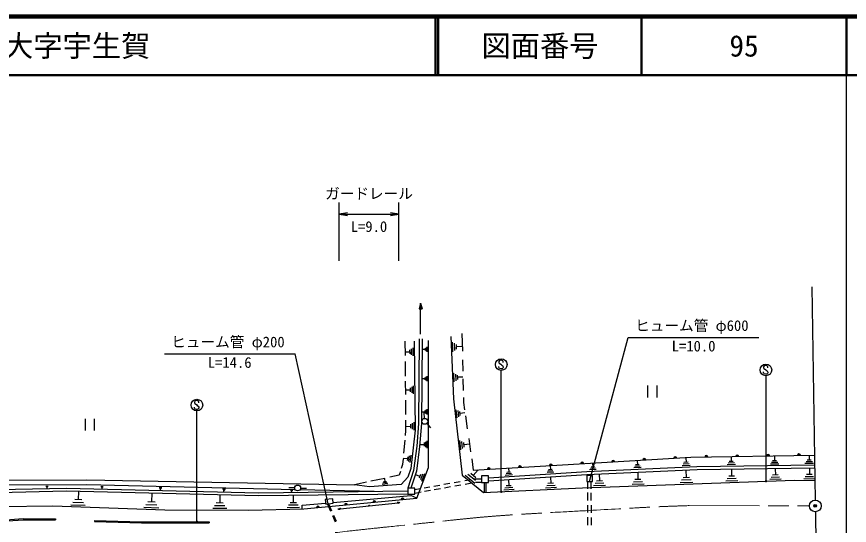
# Model space of a CAD drawing. Units: millimetres, scale not verified. Extents: x 40000 to 680000, y 20000 to 380000.
# Drawn here: x 437178 to 579500, y 292974 to 380000 of the extents above; entities that cross this region are included whole.
import ezdxf
from ezdxf.enums import TextEntityAlignment as Align

# ---------------------------------------------------------------- set-up
doc = ezdxf.new("R2010")
doc.units = ezdxf.units.MM
doc.header["$LTSCALE"] = 1000
doc.header["$PDMODE"] = 32
doc.header["$PDSIZE"] = 500
doc.linetypes.add('CHAIN', pattern=[18.5, 12, -1.5, 3.5, -1.5])
for name, color, linetype, lineweight in [('M-BGD', 7, 'Continuous', 25), ('M-BMK', 2, 'CHAIN', 13), ('M-BMK-SRVR', 3, 'Continuous', 25), ('M-STR-STR3', 7, 'Continuous', 25), ('M-STR-STRC', 7, 'Continuous', 25), ('M-TTL', 2, 'Continuous', 140), ('M-TTL-BAND', 7, 'Continuous', 25), ('M-TTL-LINE', 7, 'Continuous', 50)]:
    doc.layers.add(name, color=color, linetype=linetype, lineweight=lineweight)
doc.layers.add('M-OTRS', color=6, linetype='Continuous')
doc.layers.add('M-TTL-TXT', color=7, linetype='Continuous')
doc.styles.add('ＭＳ ゴシック', font='')
doc.styles.get('ＭＳ ゴシック').set_extended_font_data('MS Gothic')

# ---------------------------------------------------------------- blocks, each defined once
blk = doc.blocks.new('filled_dot')
at = {"color": 0, "linetype": 'Continuous', "lineweight": -2, "const_width": 1.25}
blk.add_lwpolyline([(-0.625, 0, 1), (0.625, 0, 1)], format="xyb", close=True, dxfattribs=at)
blk = doc.blocks.new('open_arrow')
at = {"color": 0, "linetype": 'Continuous', "lineweight": -2}
blk.add_lwpolyline([(7.5, 1.25), (0, 0), (7.5, -1.25)], dxfattribs=at)

msp = doc.modelspace()

# ---------------------------------------------------------------- linework, layer by layer
at = {"layer": 'M-BGD'}
for p, q in [((506211, 330999), (505951, 330033)), ((505996, 330199), (506424, 330199)), ((506002, 330224), (506418, 330224)), ((506009, 330249), (506411, 330249)), ((506016, 330274), (506404, 330274)), ((506022, 330299), (506398, 330299)), ((506029, 330324), (506391, 330324)), ((506036, 330349), (506384, 330349)), ((506043, 330374), (506378, 330374)), ((506049, 330399), (506371, 330399)), ((506056, 330424), (506364, 330424)), ((506063, 330449), (506358, 330449)), ((506070, 330474), (506351, 330474)), ((506076, 330499), (506344, 330499)), ((506083, 330524), (506338, 330524)), ((506090, 330549), (506331, 330549)), ((506097, 330574), (506324, 330574)), ((506103, 330599), (506318, 330599)), ((506110, 330624), (506311, 330624)), ((506117, 330649), (506304, 330649)), ((506123, 330674), (506298, 330674)), ((506130, 330699), (506291, 330699)), ((506137, 330724), (506284, 330724)), ((506144, 330749), (506278, 330749)), ((506150, 330774), (506271, 330774)), ((506157, 330799), (506264, 330799)), ((506164, 330824), (506258, 330824)), ((506171, 330849), (506251, 330849)), ((506184, 330899), (506238, 330899)), ((506203, 325691), (506211, 330999)), ((506211, 330999), (506468, 330033)), ((505951, 330033), (506468, 330033)), ((505955, 330049), (506464, 330049)), ((505962, 330074), (506458, 330074)), ((505969, 330099), (506451, 330099)), ((505975, 330124), (506444, 330124)), ((505982, 330149), (506438, 330149)), ((505989, 330174), (506431, 330174)), ((503553, 324507), (503570, 322005)), ((505105, 324507), (505312, 309244)), ((505985, 324861), (505877, 310407)), ((506485, 324857), (506377, 310384)), ((507553, 302880), (507553, 324580)), ((511365, 325285), (511865, 314632)), ((513295, 325821), (513360, 322758)), ((504616, 323152), (504626, 322162)), ((504876, 323322), (504886, 322002)), ((506476, 323092), (506976, 323092)), ((506976, 323302), (506976, 322882)), ((507146, 323412), (507146, 322782)), ((507306, 323512), (507306, 322682)), ((511736, 322662), (511666, 324312)), ((512056, 322882), (512006, 324122)), ((512376, 323102), (512336, 323922)), ((513346, 323562), (512356, 323512)), ((503566, 322642), (504356, 322652)), ((504346, 322982), (504356, 322322)), ((503577, 320995), (503594, 318473)), ((513391, 321296), (513433, 319332)), ((511976, 317512), (511906, 319022)), ((512276, 317722), (512226, 318852)), ((503599, 317665), (503615, 315344)), ((506436, 318072), (506956, 318072)), ((506956, 318292), (506956, 317852)), ((507136, 318402), (507136, 317752)), ((507306, 318512), (507306, 317642)), ((512566, 317922), (512536, 318682)), ((513456, 318342), (512556, 318302)), ((513460, 318015), (513502, 316051)), ((503606, 316162), (504426, 316172)), ((504416, 316512), (504426, 315832)), ((504696, 316692), (504706, 315672)), ((504966, 316862), (504976, 315502)), ((545072, 314873), (545072, 316873)), ((546572, 316873), (546572, 314873)), ((511865, 314632), (513331, 301584)), ((513528, 314838), (513546, 313988)), ((503621, 314387), (503638, 311965)), ((513546, 313988), (513727, 312748)), ((506396, 312392), (506946, 312392)), ((506896, 311272), (506826, 312272)), ((506946, 312622), (506946, 312162)), ((507126, 312742), (507126, 312052)), ((507306, 312852), (507306, 311942)), ((512486, 311352), (512326, 312752)), ((512746, 311562), (512626, 312612)), ((513006, 311772), (512926, 312472)), ((513806, 312212), (512966, 312122)), ((513876, 311723), (514206, 309465)), ((448927, 309214), (448927, 311214)), ((450427, 311214), (450427, 309214)), ((503644, 310955), (503656, 309192)), ((504496, 310272), (504506, 309572)), ((504776, 310452), (504786, 309402)), ((505046, 310632), (505066, 309232)), ((505877, 310407), (505552, 306541)), ((506377, 310384), (506049, 306488)), ((507266, 310392), (507926, 309642)), ((503656, 309192), (503581, 308351)), ((503656, 309912), (504506, 309922)), ((505312, 309244), (504529, 302698)), ((503510, 307550), (503312, 305339)), ((507306, 307432), (507306, 306202)), ((513096, 305912), (512926, 307482)), ((514446, 307819), (514775, 305567)), ((505552, 306541), (505010, 302349)), ((506049, 306488), (505500, 302241)), ((506076, 306812), (506816, 306812)), ((506816, 307122), (506816, 306502)), ((507066, 307282), (507066, 306352)), ((513396, 306142), (513266, 307322)), ((513686, 306372), (513596, 307162)), ((514586, 306872), (513646, 306772)), ((504016, 304712), (503936, 304092)), ((504286, 304842), (504166, 303912)), ((504546, 304962), (504396, 303722)), ((515232, 302436), (552413, 304621)), ((551546, 304572), (551586, 303752)), ((552413, 304621), (573534, 304987)), ((559306, 304742), (559316, 303912)), ((566706, 304872), (566726, 304032)), ((572616, 304972), (572626, 304122)), ((503139, 303397), (502923, 302689)), ((503222, 304329), (503139, 303397)), ((503236, 304492), (503976, 304402)), ((514955, 304331), (515232, 302436)), ((528346, 303202), (528396, 302502)), ((535626, 303632), (535656, 302952)), ((543596, 303342), (542966, 303312)), ((543246, 304082), (543286, 303332)), ((552296, 303222), (550916, 303162)), ((552116, 303492), (551076, 303452)), ((551926, 303762), (551236, 303732)), ((553453, 303021), (573561, 303306)), ((560016, 303362), (558636, 303342)), ((559846, 303642), (558806, 303622)), ((559666, 303912), (558966, 303902)), ((567436, 303462), (566016, 303442)), ((567256, 303752), (566196, 303732)), ((567076, 304032), (566366, 304022)), ((573356, 303552), (571916, 303532)), ((573176, 303842), (572096, 303822)), ((572986, 304122), (572266, 304112)), ((502777, 302214), (502570, 301534)), ((504529, 302698), (504041, 301210)), ((505010, 302349), (504050, 299321)), ((505500, 302241), (504575, 299321)), ((505550, 297634), (507553, 302880)), ((506556, 301752), (506176, 300772)), ((506876, 301812), (506376, 300502)), ((515646, 301132), (514806, 301822)), ((516056, 302482), (515226, 301482)), ((517800, 301078), (534619, 302191)), ((521756, 301842), (520836, 301782)), ((521586, 302072), (520966, 302032)), ((521226, 302792), (521276, 302052)), ((529006, 302072), (527836, 301992)), ((528846, 302302), (527966, 302242)), ((528686, 302522), (528096, 302482)), ((534619, 302191), (553453, 303021)), ((534646, 301692), (553468, 302522)), ((536246, 302512), (535106, 302462)), ((536096, 302742), (535236, 302702)), ((535946, 302962), (535366, 302932)), ((536736, 301782), (536786, 300572)), ((543926, 302852), (542676, 302802)), ((543766, 303102), (542826, 303062)), ((543326, 302072), (543366, 300822)), ((551566, 302442), (551616, 301152)), ((553468, 302522), (573570, 302806)), ((559346, 302602), (559386, 301382)), ((566816, 302712), (566856, 301582)), ((572686, 302792), (572666, 301662)), ((429072, 300703), (449153, 300743)), ((449153, 300743), (494948, 299930)), ((496968, 300355), (494948, 299930)), ((500103, 301015), (497741, 300518)), ((500366, 300442), (499876, 300402)), ((500076, 301012), (500126, 300422)), ((502570, 301534), (500983, 301200)), ((504041, 301210), (502902, 299978)), ((505316, 301662), (506106, 301362)), ((506226, 301692), (505976, 301032)), ((511962, 300320), (512993, 300505)), ((513331, 301584), (516976, 298571)), ((513765, 300644), (514822, 300834)), ((515506, 300112), (513826, 301502)), ((515576, 300622), (514316, 301662)), ((515435, 300945), (515523, 300960)), ((515523, 300960), (516600, 300960)), ((515577, 300360), (516600, 300360)), ((516600, 301432), (516600, 300332)), ((517800, 301432), (516600, 301432)), ((516600, 300332), (517800, 300332)), ((517083, 300332), (517083, 298576)), ((517383, 300332), (517383, 298591)), ((517800, 300577), (534646, 301692)), ((517800, 300332), (517800, 301432)), ((521916, 301602), (520696, 301522)), ((521226, 300802), (521276, 299742)), ((528406, 301282), (528466, 300152)), ((533886, 299403), (570135, 300690)), ((534606, 301491), (534606, 300496)), ((535606, 301491), (534606, 301491)), ((534606, 300496), (535606, 300496)), ((534788, 299201), (534782, 300496)), ((535388, 299226), (535382, 300496)), ((535606, 300496), (535606, 301491)), ((537286, 300582), (536276, 300552)), ((544166, 300442), (542606, 300382)), ((543886, 300842), (542846, 300802)), ((552726, 300322), (550566, 300242)), ((552446, 300742), (550826, 300692)), ((552156, 301162), (551076, 301132)), ((560436, 300602), (558396, 300522)), ((560166, 301002), (558636, 300942)), ((559896, 301392), (558876, 301362)), ((567826, 300862), (565936, 300792)), ((567576, 301232), (566166, 301182)), ((567326, 301602), (566386, 301562)), ((570135, 300690), (573605, 300637)), ((573596, 300882), (571706, 300912)), ((573366, 301272), (571956, 301292)), ((573136, 301652), (572196, 301662)), ((429093, 299903), (449146, 299943)), ((434009, 299083), (445676, 299358)), ((442176, 299682), (442576, 299682)), ((442226, 299602), (442526, 299602)), ((442276, 299522), (442476, 299522)), ((442376, 299282), (442376, 299522)), ((445676, 299358), (478508, 298559)), ((449146, 299943), (484768, 299126)), ((451556, 299642), (451986, 299642)), ((451616, 299562), (451936, 299562)), ((451666, 299472), (451876, 299472)), ((451766, 299212), (451776, 299472)), ((461526, 299452), (462006, 299442)), ((461586, 299362), (461946, 299352)), ((461636, 299262), (461886, 299252)), ((461756, 298962), (461766, 299262)), ((472336, 299252), (472876, 299242)), ((472406, 299142), (472806, 299132)), ((472466, 299032), (472736, 299022)), ((472596, 298702), (472606, 299032)), ((478508, 298559), (504050, 298892)), ((484706, 299372), (483706, 299372)), ((483986, 299022), (484376, 299022)), ((484036, 298952), (484326, 298942)), ((485627, 299107), (498281, 298817)), ((485706, 299362), (486706, 299342)), ((497462, 299583), (494948, 299930)), ((502902, 299978), (497462, 299583)), ((500636, 300062), (499656, 299992)), ((500506, 300252), (499766, 300202)), ((504050, 299321), (504050, 298321)), ((505250, 299321), (504050, 299321)), ((505250, 298321), (505250, 299321)), ((505250, 299112), (506170, 299277)), ((506814, 299393), (507786, 299568)), ((506896, 298799), (507913, 298981)), ((508466, 299691), (509485, 299874)), ((508552, 299096), (509616, 299288)), ((510188, 300000), (511220, 300186)), ((510308, 299412), (511337, 299598)), ((512050, 299726), (513103, 299915)), ((513840, 300048), (514963, 300250)), ((516976, 298571), (533886, 299403)), ((522196, 299082), (520426, 298992)), ((521956, 299422), (520636, 299362)), ((521716, 299762), (520836, 299722)), ((529446, 299432), (527556, 299342)), ((529196, 299802), (527776, 299732)), ((528936, 300172), (527986, 300122)), ((537826, 299792), (535796, 299722)), ((537556, 300192), (536036, 300142)), ((544436, 300032), (542356, 299952)), ((434044, 298584), (445676, 298858)), ((445676, 298858), (478505, 298059)), ((447756, 298812), (447706, 297362)), ((460276, 298502), (460226, 296982)), ((471896, 298222), (471896, 296802)), ((478505, 298059), (504050, 298392)), ((484086, 298872), (484276, 298862)), ((484176, 298632), (484186, 298872)), ((484426, 298132), (484456, 296842)), ((486234, 295774), (505550, 297634)), ((491206, 297538), (489919, 297387)), ((491299, 296744), (491206, 297538)), ((491282, 296889), (504556, 298089)), ((504050, 298321), (505250, 298321)), ((505550, 297634), (504556, 298089)), ((505250, 298502), (506309, 298693)), ((534794, 297911), (534791, 298582)), ((534797, 297199), (534794, 297911)), ((535397, 297236), (535391, 298555)), ((434392, 296203), (443358, 296298)), ((443358, 296298), (462531, 295631)), ((448876, 296362), (446466, 296442)), ((448596, 296852), (446786, 296912)), ((448306, 297342), (447106, 297382)), ((461156, 296442), (459256, 296512)), ((460856, 296952), (459586, 297002)), ((472786, 296322), (471006, 296332)), ((472486, 296792), (471296, 296802)), ((485266, 296432), (483656, 296402)), ((484986, 296852), (483916, 296832)), ((486001, 296412), (489991, 296773)), ((486001, 295874), (486001, 296412)), ((489919, 297387), (490012, 296593)), ((490012, 296593), (491299, 296744)), ((490291, 296625), (490822, 295390)), ((490498, 296650), (490999, 295485)), ((502360, 296764), (492448, 295722)), ((534807, 295158), (534801, 296447)), ((535407, 295145), (535401, 296424)), ((461456, 295922), (458916, 296012)), ((462531, 295631), (476743, 295583)), ((473076, 295842), (470706, 295852)), ((476743, 295583), (486234, 295774)), ((485546, 296012), (483396, 295962)), ((491133, 294669), (491592, 293603)), ((491330, 294717), (491766, 293705)), ((433613, 293805), (438276, 294135)), ((433628, 293606), (438282, 293935)), ((438276, 294135), (443794, 294097)), ((438282, 293935), (443792, 293897)), ((443794, 294097), (443792, 293897)), ((450466, 293817), (450460, 293617)), ((450460, 293617), (458490, 293386)), ((450466, 293817), (458493, 293586)), ((458490, 293386), (470101, 293386)), ((458493, 293586), (470101, 293586)), ((470101, 293586), (470101, 293386)), ((534817, 293006), (534811, 294367)), ((535417, 292985), (535411, 294332))]:
    msp.add_line(p, q, dxfattribs=at)
for centre in [(506933, 310772), (485204, 299372)]:
    msp.add_circle(centre, 500, dxfattribs=at)
for centre, radius, start, end in [((549757, 304465), 250, 3.36251, 183.36251), ((549757, 304465), 200, 3.36251, 183.36251), ((549757, 304465), 150, 3.36251, 183.36251), ((555053, 304667), 250, 0.99347, 180.99347), ((555053, 304667), 200, 0.99347, 180.99347), ((555053, 304667), 150, 0.99347, 180.99347), ((555053, 304667), 100, 0.99347, 180.99347), ((555053, 304667), 50, 0.99347, 180.99347), ((560333, 304758), 250, 0.99347, 180.99347), ((560333, 304758), 200, 0.99347, 180.99347), ((560333, 304758), 150, 0.99347, 180.99347), ((560333, 304758), 100, 0.99347, 180.99347), ((560333, 304758), 50, 0.99347, 180.99347), ((565613, 304850), 250, 0.99347, 180.99347), ((565613, 304850), 200, 0.99347, 180.99347), ((565613, 304850), 150, 0.99347, 180.99347), ((565613, 304850), 100, 0.99347, 180.99347), ((565613, 304850), 50, 0.99347, 180.99347), ((570894, 304941), 250, 0.99347, 180.99347), ((570894, 304941), 200, 0.99347, 180.99347), ((570894, 304941), 150, 0.99347, 180.99347), ((570894, 304941), 100, 0.99347, 180.99347), ((570894, 304941), 50, 0.99347, 180.99347), ((523199, 302904), 250, 3.36251, 183.36251), ((528511, 303216), 250, 3.36251, 183.36251), ((528511, 303216), 200, 3.36251, 183.36251), ((528511, 303216), 150, 3.36251, 183.36251), ((528511, 303216), 100, 3.36251, 183.36251), ((528511, 303216), 50, 3.36251, 183.36251), ((533822, 303529), 250, 3.36251, 183.36251), ((533822, 303529), 200, 3.36251, 183.36251), ((533822, 303529), 150, 3.36251, 183.36251), ((533822, 303529), 100, 3.36251, 183.36251), ((533822, 303529), 50, 3.36251, 183.36251), ((539134, 303841), 250, 3.36251, 183.36251), ((539134, 303841), 200, 3.36251, 183.36251), ((539134, 303841), 150, 3.36251, 183.36251), ((539134, 303841), 100, 3.36251, 183.36251), ((539134, 303841), 50, 3.36251, 183.36251), ((544445, 304153), 250, 3.36251, 183.36251), ((544445, 304153), 200, 3.36251, 183.36251), ((544445, 304153), 150, 3.36251, 183.36251), ((544445, 304153), 100, 3.36251, 183.36251), ((544445, 304153), 50, 3.36251, 183.36251), ((549757, 304465), 100, 3.36251, 183.36251), ((549757, 304465), 50, 3.36251, 183.36251), ((517888, 302592), 250, 3.36251, 183.36251), ((517888, 302592), 200, 3.36251, 183.36251), ((517888, 302592), 150, 3.36251, 183.36251), ((517888, 302592), 100, 3.36251, 183.36251), ((517888, 302592), 50, 3.36251, 183.36251), ((523199, 302904), 200, 3.36251, 183.36251), ((523199, 302904), 150, 3.36251, 183.36251), ((523199, 302904), 100, 3.36251, 183.36251), ((523199, 302904), 50, 3.36251, 183.36251), ((503136, 297401), 250, 5.50041, 185.50041), ((503136, 297401), 200, 5.50041, 185.50041), ((503136, 297401), 150, 5.50041, 185.50041), ((503136, 297401), 100, 5.50041, 185.50041), ((488649, 296006), 250, 5.50041, 185.50041), ((488649, 296006), 200, 5.50041, 185.50041), ((488649, 296006), 150, 5.50041, 185.50041), ((488649, 296006), 100, 5.50041, 185.50041), ((488649, 296006), 50, 5.50041, 185.50041), ((493478, 296471), 250, 5.50041, 185.50041), ((493478, 296471), 200, 5.50041, 185.50041), ((493478, 296471), 150, 5.50041, 185.50041), ((493478, 296471), 100, 5.50041, 185.50041), ((493478, 296471), 50, 5.50041, 185.50041), ((497404, 296243), 150, 5.9982, 185.9982), ((498307, 296936), 250, 5.50041, 185.50041), ((498307, 296936), 200, 5.50041, 185.50041), ((498307, 296936), 150, 5.50041, 185.50041), ((498307, 296936), 100, 5.50041, 185.50041), ((498307, 296936), 50, 5.50041, 185.50041), ((502360, 296764), 150, 5.9982, 185.9982), ((502308, 297261), 500, 275.9982, 320.9982), ((503136, 297401), 50, 5.50041, 185.50041), ((492396, 296219), 500, 230.9982, 275.9982), ((492448, 295722), 150, 5.9982, 185.9982)]:
    msp.add_arc(centre, radius, start, end, dxfattribs=at)
at = {"layer": 'M-BMK'}
msp.add_line((552139, 296349), (572677, 296301), dxfattribs=at)
msp.add_open_spline([(491608, 291734), (493834, 291983), (496060, 292232), (498287, 292470), (501723, 292836), (505162, 293174), (508598, 293542), (511047, 293804), (513496, 294080), (515948, 294307), (520821, 294758), (525711, 295012), (530598, 295277), (533985, 295461), (537370, 295649), (540756, 295839), (543495, 295992), (546234, 296145), (548974, 296247), (550029, 296286), (551084, 296318), (552139, 296349)], degree=3, knots=[0, 0, 0, 0, 1, 1, 1, 2, 2, 2, 3, 3, 3, 4, 4, 4, 5, 5, 5, 6, 6, 6, 7, 7, 7, 7], dxfattribs=at)
at = {"layer": 'M-BMK-SRVR'}
for p, q in [((573061, 333796), (573660, 297311)), ((573693, 295304), (574531, 244176))]:
    msp.add_line(p, q, dxfattribs=at)
msp.add_circle((573677, 296303), 1000, dxfattribs=at)
at = {"layer": 'M-OTRS'}
msp.add_point((573658, 296309), dxfattribs=at)
at = {"layer": 'M-STR-STR3'}
for p, q in [((492298, 338203), (492298, 348203)), ((502505, 338203), (502505, 348203)), ((492298, 346203), (502505, 346203)), ((535067, 300496), (541721, 325110)), ((541721, 325110), (564058, 325110)), ((462431, 322310), (484768, 322310)), ((490424, 296641), (484768, 322310))]:
    msp.add_line(p, q, dxfattribs=at)
at = {"layer": 'M-STR-STRC'}
for p, q in [((519724, 321175), (519600, 320991)), ((519600, 320991), (519603, 320859)), ((519603, 320859), (519666, 320730)), ((519666, 320730), (519922, 320549)), ((519916, 321241), (519724, 321175)), ((520037, 321238), (519916, 321241)), ((519922, 320549), (520051, 320417)), ((520288, 321120), (520037, 321238)), ((520051, 320417), (520230, 320301)), ((520230, 320301), (520356, 320101)), ((520351, 320988), (520288, 321120)), ((520351, 320859), (520351, 320988)), ((564953, 320257), (564829, 320073)), ((565145, 320323), (564953, 320257)), ((565266, 320320), (565145, 320323)), ((565516, 320202), (565266, 320320)), ((519603, 320011), (519600, 320132)), ((519642, 319909), (519603, 320011)), ((519727, 319798), (519642, 319909)), ((519914, 319737), (519727, 319798)), ((520048, 319737), (519914, 319737)), ((520014, 298720), (520014, 319478)), ((520148, 319766), (520048, 319737)), ((520290, 319859), (520148, 319766)), ((520351, 319990), (520290, 319859)), ((520356, 320101), (520351, 319990)), ((564829, 320073), (564832, 319941)), ((564832, 319093), (564829, 319214)), ((564832, 319941), (564895, 319812)), ((564871, 318990), (564832, 319093)), ((564956, 318880), (564871, 318990)), ((564895, 319812), (565150, 319630)), ((565143, 318819), (564956, 318880)), ((565277, 318819), (565143, 318819)), ((565150, 319630), (565279, 319499)), ((565377, 318848), (565277, 318819)), ((565279, 319499), (565459, 319383)), ((565519, 318940), (565377, 318848)), ((565459, 319383), (565585, 319183)), ((565580, 320070), (565516, 320202)), ((565580, 319072), (565519, 318940)), ((565580, 319941), (565580, 320070)), ((565585, 319183), (565580, 319072)), ((565258, 300517), (565258, 318560)), ((467697, 314251), (467573, 314067)), ((467573, 314067), (467576, 313935)), ((467576, 313087), (467573, 313208)), ((467576, 313935), (467639, 313806)), ((467639, 313806), (467894, 313624)), ((467889, 314317), (467697, 314251)), ((468010, 314314), (467889, 314317)), ((467894, 313624), (468023, 313493)), ((468260, 314196), (468010, 314314)), ((468023, 313493), (468202, 313377)), ((468202, 313377), (468329, 313177)), ((468323, 314064), (468260, 314196)), ((468323, 313935), (468323, 314064)), ((468329, 313177), (468323, 313066)), ((467615, 312984), (467576, 313087)), ((467699, 312874), (467615, 312984)), ((467886, 312813), (467699, 312874)), ((468021, 312813), (467886, 312813)), ((467980, 293586), (467980, 312554)), ((468121, 312842), (468021, 312813)), ((468263, 312934), (468121, 312842)), ((468323, 313066), (468263, 312934))]:
    msp.add_line(p, q, dxfattribs=at)
for centre in [(520008, 320478), (565236, 319560), (467980, 313554)]:
    msp.add_circle(centre, 1000, dxfattribs=at)
at = {"layer": 'M-TTL'}
msp.add_line((680000, 380000), (40000, 380000), dxfattribs=at)
at = {"layer": 'M-TTL-BAND'}
msp.add_line((579000, 20000), (579000, 370000), dxfattribs=at)
at = {"layer": 'M-TTL-LINE'}
for p, q in [((508747, 380000), (508747, 370000)), ((509247, 380000), (509247, 370000)), ((543997, 380000), (543997, 370000)), ((579000, 380000), (579000, 370000)), ((40000, 370000), (680000, 370000))]:
    msp.add_line(p, q, dxfattribs=at)

# ---------------------------------------------------------------- block references
at = {"layer": 'M-STR-STR3', "xscale": 193, "yscale": 193}
msp.add_blockref('open_arrow', (492298, 346203), dxfattribs=at)
at = {"layer": 'M-STR-STR3', "xscale": 193, "yscale": 193, "rotation": 180}
msp.add_blockref('open_arrow', (502505, 346203), dxfattribs=at)
at = {"layer": 'M-STR-STRC', "xscale": 160, "yscale": 160, "rotation": 90}
for p in [(565258, 300517), (520014, 298720), (467980, 293586)]:
    msp.add_blockref('filled_dot', p, dxfattribs=at)

# ---------------------------------------------------------------- texts
at = {"layer": 'M-STR-STR3', "style": 'ＭＳ ゴシック'}
for s, p in [('ガードレール', (489902, 348268)), ('L=9.0', (494277, 342623)), ('ヒューム管 φ600', (542890, 325684)), ('ヒューム管 φ200', (463599, 322884)), ('L=10.0', (549140, 322171)), ('L=14.6', (469849, 319372))]:
    msp.add_text(s, height=1833, dxfattribs=at).set_placement(p, align=Align.BOTTOM_LEFT)
at = {"layer": 'M-TTL-TXT', "style": 'ＭＳ ゴシック'}
msp.add_text('阿武郡阿武町大字宇生賀', height=3666, dxfattribs=at).set_placement((405024, 375000), align=Align.MIDDLE_LEFT)
for s, p in [('図面番号', (526622, 375000)), ('95', (561497, 375000))]:
    msp.add_text(s, height=3666, dxfattribs=at).set_placement(p, align=Align.MIDDLE_CENTER)

doc.saveas('drawing.dxf')
